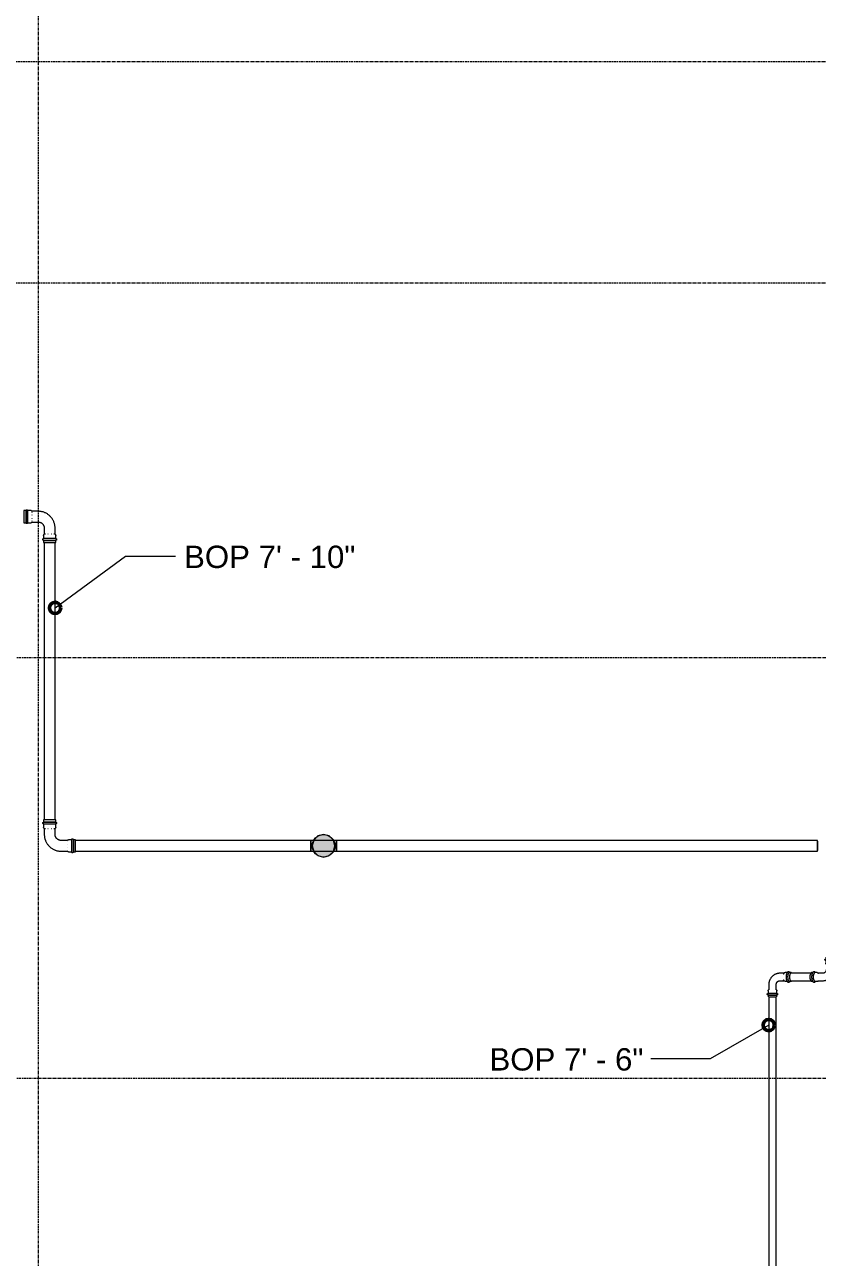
# Model space of a CAD drawing. Header units: inches. Extents: x -3679 to 241, y -496 to 1784.
# Drawn here: x -268.4 to -128.8, y 167.5 to 384.5 of the extents above; entities that cross this region are included whole.
import ezdxf

# ---------------------------------------------------------------- set-up
doc = ezdxf.new("R2010")
doc.units = ezdxf.units.IN
doc.header["$MEASUREMENT"] = 0
doc.linetypes.add('Grid Line', pattern=[0.875, 0.5, -0.125, 0.125, -0.125])
for name, color, linetype, lineweight in [('A-ANNO-NOTE', 250, 'Continuous', 9), ('G-ANNO-DIMS', 251, 'Continuous', 9), ('P-PIPE', 1, 'Continuous', 9), ('S-GRID', 8, 'Continuous', 9)]:
    doc.layers.add(name, color=color, linetype=linetype, lineweight=lineweight)
doc.styles.add('Arial', font='arial.ttf', dxfattribs={"height": 3.934132})

# ---------------------------------------------------------------- blocks, each defined once
blk = doc.blocks.new('Victaulic-VicPress316-Elbow 90-45deg Style P568_P571 - Standard-V4-SECOND LEVEL')
at = {"layer": 'P-PIPE'}
for p, q in [((-1.06, 4.55), (-1.06, 4.17)), ((1.06, 4.55), (-1.06, 4.55)), ((1.06, 4.17), (1.06, 4.55)), ((-1.06, 4.17), (1.06, 4.17)), ((-1.06, 3.85), (-1.06, 3.29)), ((-1.06, 3.85), (1.06, 3.85)), ((-0.95, 3.14), (-0.95, 2.02)), ((-0.77, 3.07), (-0.75, 3.07)), ((-0.31, 3.07), (-0.29, 3.07)), ((0.29, 3.07), (0.31, 3.07)), ((0.75, 3.07), (0.77, 3.07)), ((0.95, 2.02), (0.95, 3.12)), ((1.06, 3.29), (1.06, 3.85)), ((-4.17, 1.06), (-4.55, 1.06)), ((-4.55, 1.06), (-4.55, -1.06)), ((-4.17, -1.06), (-4.17, 1.06)), ((-3.29, 1.06), (-3.85, 1.06)), ((-3.85, -1.06), (-3.85, 1.06)), ((-2.02, 0.95), (-3.12, 0.95)), ((-3.07, 0.75), (-3.07, 0.77)), ((-3.07, 0.29), (-3.07, 0.31)), ((-4.55, -1.06), (-4.17, -1.06)), ((-3.85, -1.06), (-3.29, -1.06)), ((-3.13, -0.95), (-2.02, -0.95)), ((-3.07, -0.31), (-3.07, -0.29)), ((-3.07, -0.77), (-3.07, -0.75))]:
    blk.add_line(p, q, dxfattribs=at)
at = {"layer": 'P-PIPE', "flags": 128}
for points in [[(-1.06, 3.85), (-1.07, 3.85), (-1.07, 3.85), (-1.08, 3.85), (-1.09, 3.85), (-1.09, 3.85), (-1.1, 3.85), (-1.1, 3.85), (-1.11, 3.85), (-1.12, 3.86), (-1.12, 3.86), (-1.13, 3.86), (-1.13, 3.86), (-1.14, 3.87), (-1.15, 3.87), (-1.15, 3.87), (-1.16, 3.88), (-1.16, 3.88), (-1.17, 3.89), (-1.17, 3.89), (-1.18, 3.9), (-1.18, 3.9), (-1.19, 3.91), (-1.19, 3.91), (-1.19, 3.92), (-1.2, 3.92), (-1.2, 3.93), (-1.2, 3.93), (-1.21, 3.94), (-1.21, 3.94), (-1.21, 3.95), (-1.21, 3.96), (-1.22, 3.96), (-1.22, 3.97), (-1.22, 3.98), (-1.22, 3.98), (-1.22, 3.99), (-1.22, 4), (-1.22, 4), (-1.22, 4.01), (-1.22, 4.01), (-1.22, 4.02), (-1.22, 4.03), (-1.22, 4.03), (-1.22, 4.04), (-1.22, 4.05), (-1.22, 4.05), (-1.22, 4.06), (-1.21, 4.07), (-1.21, 4.07), (-1.21, 4.08), (-1.21, 4.08), (-1.2, 4.09), (-1.2, 4.1), (-1.2, 4.1), (-1.19, 4.11), (-1.19, 4.11), (-1.18, 4.12), (-1.18, 4.12), (-1.17, 4.13), (-1.17, 4.13), (-1.17, 4.14), (-1.16, 4.14), (-1.15, 4.14), (-1.15, 4.15), (-1.14, 4.15), (-1.14, 4.15), (-1.13, 4.16), (-1.13, 4.16), (-1.12, 4.16), (-1.11, 4.16), (-1.11, 4.17), (-1.1, 4.17), (-1.1, 4.17), (-1.09, 4.17), (-1.08, 4.17), (-1.08, 4.17), (-1.07, 4.17), (-1.06, 4.17), (-1.06, 4.17)], [(1.06, 4.17), (1.06, 4.17), (1.06, 4.17), (1.05, 4.17), (1.05, 4.17), (1.04, 4.17), (1.03, 4.17), (1.02, 4.17), (1.01, 4.17), (0.99, 4.17), (0.98, 4.17), (0.96, 4.17), (0.94, 4.17), (0.92, 4.17), (0.9, 4.17), (0.87, 4.17), (0.85, 4.17), (0.82, 4.17), (0.8, 4.17), (0.77, 4.17), (0.74, 4.17), (0.71, 4.17), (0.67, 4.17), (0.64, 4.17), (0.61, 4.17), (0.57, 4.17), (0.54, 4.17), (0.5, 4.17), (0.46, 4.17), (0.42, 4.17), (0.38, 4.17), (0.34, 4.17), (0.3, 4.17), (0.26, 4.17), (0.22, 4.17), (0.18, 4.17), (0.14, 4.17), (0.1, 4.17), (0.05, 4.17), (0.01, 4.17), (-0.03, 4.17), (-0.07, 4.17), (-0.12, 4.17), (-0.16, 4.17), (-0.2, 4.17), (-0.24, 4.17), (-0.28, 4.17), (-0.32, 4.17), (-0.36, 4.17), (-0.4, 4.17), (-0.44, 4.17), (-0.48, 4.17), (-0.52, 4.17), (-0.55, 4.17), (-0.59, 4.17), (-0.62, 4.17), (-0.66, 4.17), (-0.69, 4.17), (-0.72, 4.17), (-0.75, 4.17), (-0.78, 4.17), (-0.81, 4.17), (-0.84, 4.17), (-0.86, 4.17), (-0.88, 4.17), (-0.91, 4.17), (-0.93, 4.17), (-0.95, 4.17), (-0.97, 4.17), (-0.98, 4.17), (-1, 4.17), (-1.01, 4.17), (-1.02, 4.17), (-1.03, 4.17), (-1.04, 4.17), (-1.05, 4.17), (-1.05, 4.17), (-1.06, 4.17), (-1.06, 4.17), (-1.06, 4.17)], [(-1.06, 4.17), (-1.06, 4.17), (-1.06, 4.17), (-1.05, 4.17), (-1.05, 4.17), (-1.04, 4.17), (-1.03, 4.17), (-1.02, 4.17)], [(-1.06, 3.85), (-1.06, 3.85), (-1.06, 3.85), (-1.05, 3.85), (-1.05, 3.85), (-1.04, 3.85), (-1.03, 3.85), (-1.02, 3.85), (-1.01, 3.85), (-0.99, 3.85), (-0.98, 3.85), (-0.96, 3.85), (-0.94, 3.85), (-0.92, 3.85), (-0.9, 3.85), (-0.87, 3.85), (-0.85, 3.85), (-0.82, 3.85), (-0.8, 3.85), (-0.77, 3.85), (-0.74, 3.85), (-0.71, 3.85), (-0.67, 3.85), (-0.64, 3.85), (-0.61, 3.85), (-0.57, 3.85), (-0.54, 3.85), (-0.5, 3.85), (-0.46, 3.85), (-0.42, 3.85), (-0.38, 3.85), (-0.34, 3.85), (-0.3, 3.85), (-0.26, 3.85), (-0.22, 3.85), (-0.18, 3.85), (-0.14, 3.85), (-0.1, 3.85), (-0.05, 3.85), (-0.01, 3.85), (0.03, 3.85), (0.07, 3.85), (0.12, 3.85), (0.16, 3.85), (0.2, 3.85), (0.24, 3.85), (0.28, 3.85), (0.32, 3.85), (0.36, 3.85), (0.4, 3.85), (0.44, 3.85), (0.48, 3.85), (0.52, 3.85), (0.55, 3.85), (0.59, 3.85), (0.62, 3.85), (0.66, 3.85), (0.69, 3.85), (0.72, 3.85), (0.75, 3.85), (0.78, 3.85), (0.81, 3.85), (0.84, 3.85), (0.86, 3.85), (0.88, 3.85), (0.91, 3.85), (0.93, 3.85), (0.95, 3.85), (0.97, 3.85), (0.98, 3.85), (1, 3.85), (1.01, 3.85), (1.02, 3.85), (1.03, 3.85), (1.04, 3.85), (1.05, 3.85), (1.05, 3.85), (1.06, 3.85), (1.06, 3.85), (1.06, 3.85)], [(-1.02, 3.85), (-1.03, 3.85), (-1.04, 3.85), (-1.05, 3.85), (-1.05, 3.85), (-1.06, 3.85), (-1.06, 3.85), (-1.06, 3.85)], [(-0.95, 3.07), (-0.96, 3.08), (-0.97, 3.08), (-0.97, 3.09), (-0.98, 3.1), (-0.99, 3.11), (-1, 3.12), (-1, 3.12), (-1.01, 3.13), (-1.02, 3.14), (-1.02, 3.15), (-1.03, 3.16), (-1.03, 3.17), (-1.04, 3.18), (-1.04, 3.19), (-1.04, 3.2), (-1.05, 3.21), (-1.05, 3.22), (-1.05, 3.23), (-1.06, 3.24), (-1.06, 3.25), (-1.06, 3.27), (-1.06, 3.28), (-1.06, 3.29), (-1.06, 3.29)], [(1.06, 3.29), (1.06, 3.28), (1.06, 3.27), (1.06, 3.26), (1.06, 3.25), (1.05, 3.23), (1.05, 3.22), (1.05, 3.21), (1.05, 3.2), (1.04, 3.19), (1.04, 3.18), (1.03, 3.17), (1.03, 3.16), (1.02, 3.15), (1.02, 3.14), (1.01, 3.14), (1.01, 3.13), (1, 3.12), (0.99, 3.11), (0.98, 3.1), (0.98, 3.09), (0.97, 3.09), (0.96, 3.08), (0.95, 3.07), (0.95, 3.07)], [(1.02, 4.17), (1.03, 4.17), (1.04, 4.17), (1.05, 4.17), (1.05, 4.17), (1.06, 4.17), (1.06, 4.17), (1.06, 4.17)], [(1.06, 3.85), (1.06, 3.85), (1.06, 3.85), (1.05, 3.85), (1.05, 3.85), (1.04, 3.85), (1.03, 3.85), (1.02, 3.85)], [(1.06, 4.17), (1.07, 4.17), (1.07, 4.17), (1.08, 4.17), (1.09, 4.17), (1.09, 4.17), (1.1, 4.17), (1.1, 4.17), (1.11, 4.17), (1.12, 4.16), (1.12, 4.16), (1.13, 4.16), (1.13, 4.16), (1.14, 4.15), (1.15, 4.15), (1.15, 4.15), (1.16, 4.14), (1.16, 4.14), (1.17, 4.13), (1.17, 4.13), (1.18, 4.12), (1.18, 4.12), (1.19, 4.11), (1.19, 4.11), (1.19, 4.1), (1.2, 4.1), (1.2, 4.09), (1.2, 4.09), (1.21, 4.08), (1.21, 4.08), (1.21, 4.07), (1.21, 4.06), (1.22, 4.06), (1.22, 4.05), (1.22, 4.04), (1.22, 4.04), (1.22, 4.03), (1.22, 4.02), (1.22, 4.02), (1.22, 4.01), (1.22, 4.01), (1.22, 4), (1.22, 3.99), (1.22, 3.99), (1.22, 3.98), (1.22, 3.97), (1.22, 3.97), (1.22, 3.96), (1.21, 3.95), (1.21, 3.95), (1.21, 3.94), (1.21, 3.94), (1.2, 3.93), (1.2, 3.92), (1.2, 3.92), (1.19, 3.91), (1.19, 3.91), (1.18, 3.9), (1.18, 3.9), (1.17, 3.89), (1.17, 3.89), (1.17, 3.88), (1.16, 3.88), (1.15, 3.88), (1.15, 3.87), (1.14, 3.87), (1.14, 3.87), (1.13, 3.86), (1.13, 3.86), (1.12, 3.86), (1.11, 3.86), (1.11, 3.85), (1.1, 3.85), (1.1, 3.85), (1.09, 3.85), (1.08, 3.85), (1.08, 3.85), (1.07, 3.85), (1.06, 3.85), (1.06, 3.85)], [(-4.17, 1.06), (-4.17, 1.07), (-4.17, 1.07), (-4.17, 1.08), (-4.17, 1.09), (-4.17, 1.09), (-4.17, 1.1), (-4.17, 1.1), (-4.17, 1.11), (-4.16, 1.12), (-4.16, 1.12), (-4.16, 1.13), (-4.16, 1.13), (-4.15, 1.14), (-4.15, 1.15), (-4.15, 1.15), (-4.14, 1.16), (-4.14, 1.16), (-4.13, 1.17), (-4.13, 1.17), (-4.12, 1.18), (-4.12, 1.18), (-4.11, 1.19), (-4.11, 1.19), (-4.1, 1.19), (-4.1, 1.2), (-4.09, 1.2), (-4.09, 1.2), (-4.08, 1.21), (-4.08, 1.21), (-4.07, 1.21), (-4.06, 1.21), (-4.06, 1.22), (-4.05, 1.22), (-4.04, 1.22), (-4.04, 1.22), (-4.03, 1.22), (-4.02, 1.22), (-4.02, 1.22), (-4.01, 1.22), (-4.01, 1.22), (-4, 1.22), (-3.99, 1.22), (-3.99, 1.22), (-3.98, 1.22), (-3.97, 1.22), (-3.97, 1.22), (-3.96, 1.22), (-3.95, 1.21), (-3.95, 1.21), (-3.94, 1.21), (-3.94, 1.21), (-3.93, 1.2), (-3.92, 1.2), (-3.92, 1.2), (-3.91, 1.19), (-3.91, 1.19), (-3.9, 1.18), (-3.9, 1.18), (-3.89, 1.17), (-3.89, 1.17), (-3.88, 1.17), (-3.88, 1.16), (-3.88, 1.15), (-3.87, 1.15), (-3.87, 1.14), (-3.87, 1.14), (-3.86, 1.13), (-3.86, 1.13), (-3.86, 1.12), (-3.86, 1.11), (-3.85, 1.11), (-3.85, 1.1), (-3.85, 1.1), (-3.85, 1.09), (-3.85, 1.08), (-3.85, 1.08), (-3.85, 1.07), (-3.85, 1.06), (-3.85, 1.06)], [(-4.17, 1.06), (-4.17, 1.06), (-4.17, 1.06), (-4.17, 1.05), (-4.17, 1.05), (-4.17, 1.04), (-4.17, 1.03), (-4.17, 1.02), (-4.17, 1.01), (-4.17, 0.99), (-4.17, 0.98), (-4.17, 0.96), (-4.17, 0.94), (-4.17, 0.92), (-4.17, 0.9), (-4.17, 0.87), (-4.17, 0.85), (-4.17, 0.82), (-4.17, 0.8), (-4.17, 0.77), (-4.17, 0.74), (-4.17, 0.71), (-4.17, 0.67), (-4.17, 0.64), (-4.17, 0.61), (-4.17, 0.57), (-4.17, 0.54), (-4.17, 0.5), (-4.17, 0.46), (-4.17, 0.42), (-4.17, 0.38), (-4.17, 0.34), (-4.17, 0.3), (-4.17, 0.26), (-4.17, 0.22), (-4.17, 0.18), (-4.17, 0.14), (-4.17, 0.1), (-4.17, 0.05), (-4.17, 0.01), (-4.17, -0.03), (-4.17, -0.07), (-4.17, -0.12), (-4.17, -0.16), (-4.17, -0.2), (-4.17, -0.24), (-4.17, -0.28), (-4.17, -0.32), (-4.17, -0.36), (-4.17, -0.4), (-4.17, -0.44), (-4.17, -0.48), (-4.17, -0.52), (-4.17, -0.55), (-4.17, -0.59), (-4.17, -0.62), (-4.17, -0.66), (-4.17, -0.69), (-4.17, -0.72), (-4.17, -0.75), (-4.17, -0.78), (-4.17, -0.81), (-4.17, -0.84), (-4.17, -0.86), (-4.17, -0.88), (-4.17, -0.91), (-4.17, -0.93), (-4.17, -0.95), (-4.17, -0.97), (-4.17, -0.98), (-4.17, -1), (-4.17, -1.01), (-4.17, -1.02), (-4.17, -1.03), (-4.17, -1.04), (-4.17, -1.05), (-4.17, -1.05), (-4.17, -1.06), (-4.17, -1.06), (-4.17, -1.06)], [(-4.17, 1.02), (-4.17, 1.03), (-4.17, 1.04), (-4.17, 1.05), (-4.17, 1.05), (-4.17, 1.06), (-4.17, 1.06), (-4.17, 1.06)], [(-3.85, -1.06), (-3.85, -1.06), (-3.85, -1.06), (-3.85, -1.05), (-3.85, -1.05), (-3.85, -1.04), (-3.85, -1.03), (-3.85, -1.02), (-3.85, -1.01), (-3.85, -0.99), (-3.85, -0.98), (-3.85, -0.96), (-3.85, -0.94), (-3.85, -0.92), (-3.85, -0.9), (-3.85, -0.87), (-3.85, -0.85), (-3.85, -0.82), (-3.85, -0.8), (-3.85, -0.77), (-3.85, -0.74), (-3.85, -0.71), (-3.85, -0.67), (-3.85, -0.64), (-3.85, -0.61), (-3.85, -0.57), (-3.85, -0.54), (-3.85, -0.5), (-3.85, -0.46), (-3.85, -0.42), (-3.85, -0.38), (-3.85, -0.34), (-3.85, -0.3), (-3.85, -0.26), (-3.85, -0.22), (-3.85, -0.18), (-3.85, -0.14), (-3.85, -0.1), (-3.85, -0.05), (-3.85, -0.01), (-3.85, 0.03), (-3.85, 0.07), (-3.85, 0.12), (-3.85, 0.16), (-3.85, 0.2), (-3.85, 0.24), (-3.85, 0.28), (-3.85, 0.32), (-3.85, 0.36), (-3.85, 0.4), (-3.85, 0.44), (-3.85, 0.48), (-3.85, 0.52), (-3.85, 0.55), (-3.85, 0.59), (-3.85, 0.62), (-3.85, 0.66), (-3.85, 0.69), (-3.85, 0.72), (-3.85, 0.75), (-3.85, 0.78), (-3.85, 0.81), (-3.85, 0.84), (-3.85, 0.86), (-3.85, 0.88), (-3.85, 0.91), (-3.85, 0.93), (-3.85, 0.95), (-3.85, 0.97), (-3.85, 0.98), (-3.85, 1), (-3.85, 1.01), (-3.85, 1.02), (-3.85, 1.03), (-3.85, 1.04), (-3.85, 1.05), (-3.85, 1.05), (-3.85, 1.06), (-3.85, 1.06), (-3.85, 1.06)], [(-3.85, 1.06), (-3.85, 1.06), (-3.85, 1.06), (-3.85, 1.05), (-3.85, 1.05), (-3.85, 1.04), (-3.85, 1.03), (-3.85, 1.02)], [(-3.29, 1.06), (-3.28, 1.06), (-3.27, 1.06), (-3.26, 1.06), (-3.25, 1.06), (-3.23, 1.05), (-3.22, 1.05), (-3.21, 1.05), (-3.2, 1.05), (-3.19, 1.04), (-3.18, 1.04), (-3.17, 1.03), (-3.16, 1.03), (-3.15, 1.02), (-3.14, 1.02), (-3.14, 1.01), (-3.13, 1.01), (-3.12, 1), (-3.11, 0.99), (-3.1, 0.98), (-3.09, 0.98), (-3.09, 0.97), (-3.08, 0.96), (-3.07, 0.95), (-3.07, 0.95)], [(-0.95, 2.02), (-0.95, 1.97), (-0.95, 1.93), (-0.96, 1.89), (-0.96, 1.85), (-0.97, 1.8), (-0.98, 1.76), (-0.99, 1.72), (-1, 1.68), (-1.02, 1.64), (-1.03, 1.6), (-1.05, 1.56), (-1.07, 1.52), (-1.09, 1.49), (-1.11, 1.45), (-1.14, 1.41), (-1.16, 1.38), (-1.19, 1.35), (-1.21, 1.31), (-1.24, 1.28), (-1.27, 1.25), (-1.3, 1.22), (-1.34, 1.19), (-1.37, 1.17), (-1.4, 1.14), (-1.44, 1.12), (-1.48, 1.1), (-1.51, 1.08), (-1.55, 1.06), (-1.59, 1.04), (-1.63, 1.02), (-1.67, 1.01), (-1.71, 0.99), (-1.75, 0.98), (-1.79, 0.97), (-1.83, 0.97), (-1.88, 0.96), (-1.92, 0.95), (-1.96, 0.95), (-2, 0.95), (-2.02, 0.95)], [(-2.02, -0.95), (-1.9, -0.95), (-1.78, -0.94), (-1.66, -0.93), (-1.54, -0.91), (-1.43, -0.89), (-1.31, -0.87), (-1.2, -0.83), (-1.08, -0.8), (-0.97, -0.76), (-0.86, -0.72), (-0.75, -0.67), (-0.65, -0.61), (-0.54, -0.56), (-0.44, -0.5), (-0.34, -0.43), (-0.24, -0.36), (-0.15, -0.29), (-0.06, -0.21), (0.03, -0.13), (0.11, -0.05), (0.19, 0.04), (0.27, 0.13), (0.34, 0.22), (0.41, 0.31), (0.48, 0.41), (0.54, 0.51), (0.6, 0.62), (0.65, 0.72), (0.7, 0.83), (0.75, 0.94), (0.79, 1.05), (0.83, 1.17), (0.86, 1.28), (0.88, 1.39), (0.91, 1.51), (0.92, 1.63), (0.94, 1.75), (0.95, 1.86), (0.95, 1.98), (0.95, 2.02)], [(-4.17, -1.06), (-4.17, -1.06), (-4.17, -1.06), (-4.17, -1.05), (-4.17, -1.05), (-4.17, -1.04), (-4.17, -1.03), (-4.17, -1.02)], [(-3.85, -1.06), (-3.85, -1.07), (-3.85, -1.07), (-3.85, -1.08), (-3.85, -1.09), (-3.85, -1.09), (-3.85, -1.1), (-3.85, -1.1), (-3.85, -1.11), (-3.86, -1.12), (-3.86, -1.12), (-3.86, -1.13), (-3.86, -1.13), (-3.87, -1.14), (-3.87, -1.15), (-3.87, -1.15), (-3.88, -1.16), (-3.88, -1.16), (-3.89, -1.17), (-3.89, -1.17), (-3.9, -1.18), (-3.9, -1.18), (-3.91, -1.19), (-3.91, -1.19), (-3.92, -1.19), (-3.92, -1.2), (-3.93, -1.2), (-3.93, -1.2), (-3.94, -1.21), (-3.94, -1.21), (-3.95, -1.21), (-3.96, -1.21), (-3.96, -1.22), (-3.97, -1.22), (-3.98, -1.22), (-3.98, -1.22), (-3.99, -1.22), (-4, -1.22), (-4, -1.22), (-4.01, -1.22), (-4.01, -1.22), (-4.02, -1.22), (-4.03, -1.22), (-4.03, -1.22), (-4.04, -1.22), (-4.05, -1.22), (-4.05, -1.22), (-4.06, -1.22), (-4.07, -1.21), (-4.07, -1.21), (-4.08, -1.21), (-4.08, -1.21), (-4.09, -1.2), (-4.1, -1.2), (-4.1, -1.2), (-4.11, -1.19), (-4.11, -1.19), (-4.12, -1.18), (-4.12, -1.18), (-4.13, -1.17), (-4.13, -1.17), (-4.14, -1.17), (-4.14, -1.16), (-4.14, -1.15), (-4.15, -1.15), (-4.15, -1.14), (-4.15, -1.14), (-4.16, -1.13), (-4.16, -1.13), (-4.16, -1.12), (-4.16, -1.11), (-4.17, -1.11), (-4.17, -1.1), (-4.17, -1.1), (-4.17, -1.09), (-4.17, -1.08), (-4.17, -1.08), (-4.17, -1.07), (-4.17, -1.06), (-4.17, -1.06)], [(-3.85, -1.02), (-3.85, -1.03), (-3.85, -1.04), (-3.85, -1.05), (-3.85, -1.05), (-3.85, -1.06), (-3.85, -1.06), (-3.85, -1.06)], [(-3.07, -0.95), (-3.08, -0.96), (-3.08, -0.97), (-3.09, -0.97), (-3.1, -0.98), (-3.11, -0.99), (-3.12, -1), (-3.12, -1), (-3.13, -1.01), (-3.14, -1.02), (-3.15, -1.02), (-3.16, -1.03), (-3.17, -1.03), (-3.18, -1.04), (-3.19, -1.04), (-3.2, -1.04), (-3.21, -1.05), (-3.22, -1.05), (-3.23, -1.05), (-3.24, -1.06), (-3.25, -1.06), (-3.27, -1.06), (-3.28, -1.06), (-3.29, -1.06), (-3.29, -1.06)]]:
    blk.add_lwpolyline(points, dxfattribs=at)
blk = doc.blocks.new('Victaulic-VicPress316-Elbow 90-45deg Style P568_P571 - Standard-V35-SECOND LEVEL')
at = {"layer": 'P-PIPE'}
for p, q in [((-127.29, 220.36), (-127.29, 220.02)), ((-127.29, 219.73), (-127.29, 219.28)), ((-125.81, 220.36), (-127.23, 220.36)), ((-127.23, 220.02), (-125.81, 220.02)), ((-127.23, 219.73), (-127.23, 219.73)), ((-127.23, 219.73), (-125.81, 219.73)), ((-125.8, 220.36), (-125.81, 220.36)), ((-125.81, 220.02), (-125.8, 220.02)), ((-125.81, 219.73), (-125.8, 219.73)), ((-125.75, 220.02), (-125.75, 220.36)), ((-125.75, 219.28), (-125.75, 219.73)), ((-129.58, 217.61), (-129.8, 217.61)), ((-128.79, 217.61), (-129.21, 217.61)), ((-127.82, 217.5), (-128.69, 217.5)), ((-127.18, 219.11), (-127.18, 218.23)), ((-125.86, 218.23), (-125.86, 219.12)), ((-129.8, 216.08), (-129.57, 216.08)), ((-129.21, 216.08), (-128.79, 216.08)), ((-128.69, 216.18), (-127.82, 216.18))]:
    blk.add_line(p, q, dxfattribs=at)
at = {"layer": 'P-PIPE', "flags": 128}
for points in [[(-127.29, 219.73), (-127.29, 219.73), (-127.3, 219.73), (-127.3, 219.73), (-127.31, 219.73), (-127.32, 219.73), (-127.32, 219.74), (-127.33, 219.74), (-127.33, 219.74), (-127.34, 219.74), (-127.34, 219.74), (-127.35, 219.75), (-127.35, 219.75), (-127.36, 219.75), (-127.36, 219.75), (-127.37, 219.76), (-127.37, 219.76), (-127.38, 219.76), (-127.38, 219.77), (-127.39, 219.77), (-127.39, 219.78), (-127.4, 219.78), (-127.4, 219.78), (-127.4, 219.79), (-127.41, 219.79), (-127.41, 219.8), (-127.41, 219.8), (-127.42, 219.81), (-127.42, 219.81), (-127.42, 219.82), (-127.42, 219.82), (-127.42, 219.83), (-127.43, 219.84), (-127.43, 219.84), (-127.43, 219.85), (-127.43, 219.85), (-127.43, 219.86), (-127.43, 219.86), (-127.43, 219.87), (-127.43, 219.88), (-127.43, 219.88), (-127.43, 219.89), (-127.43, 219.89), (-127.43, 219.9), (-127.43, 219.9), (-127.43, 219.91), (-127.43, 219.92), (-127.43, 219.92), (-127.42, 219.93), (-127.42, 219.93), (-127.42, 219.94), (-127.42, 219.94), (-127.41, 219.95), (-127.41, 219.95), (-127.41, 219.96), (-127.4, 219.96), (-127.4, 219.97), (-127.4, 219.97), (-127.39, 219.98), (-127.39, 219.98), (-127.39, 219.98), (-127.38, 219.99), (-127.38, 219.99), (-127.37, 220), (-127.37, 220), (-127.36, 220), (-127.36, 220.01), (-127.35, 220.01), (-127.35, 220.01), (-127.34, 220.01), (-127.34, 220.01), (-127.33, 220.02), (-127.32, 220.02), (-127.32, 220.02), (-127.31, 220.02), (-127.31, 220.02), (-127.3, 220.02), (-127.3, 220.02), (-127.29, 220.02), (-127.29, 220.02)], [(-125.81, 220.02), (-125.82, 220.02), (-125.83, 220.02), (-125.85, 220.02), (-125.86, 220.02), (-125.88, 220.02), (-125.89, 220.02), (-125.91, 220.02), (-125.93, 220.02), (-125.95, 220.02), (-125.97, 220.02), (-125.99, 220.02), (-126.02, 220.02), (-126.04, 220.02), (-126.07, 220.02), (-126.09, 220.02), (-126.12, 220.02), (-126.14, 220.02), (-126.17, 220.02), (-126.2, 220.02), (-126.23, 220.02), (-126.25, 220.02), (-126.28, 220.02), (-126.31, 220.02), (-126.34, 220.02), (-126.37, 220.02), (-126.4, 220.02), (-126.43, 220.02), (-126.46, 220.02), (-126.49, 220.02), (-126.52, 220.02), (-126.55, 220.02), (-126.59, 220.02), (-126.62, 220.02), (-126.65, 220.02), (-126.68, 220.02), (-126.71, 220.02), (-126.74, 220.02), (-126.76, 220.02), (-126.79, 220.02), (-126.82, 220.02), (-126.85, 220.02), (-126.88, 220.02), (-126.9, 220.02), (-126.93, 220.02), (-126.96, 220.02), (-126.98, 220.02), (-127.01, 220.02), (-127.03, 220.02), (-127.05, 220.02), (-127.07, 220.02), (-127.09, 220.02), (-127.11, 220.02), (-127.13, 220.02), (-127.15, 220.02), (-127.17, 220.02), (-127.18, 220.02), (-127.2, 220.02), (-127.21, 220.02), (-127.22, 220.02), (-127.24, 220.02), (-127.25, 220.02), (-127.26, 220.02), (-127.26, 220.02), (-127.27, 220.02), (-127.28, 220.02), (-127.28, 220.02), (-127.28, 220.02), (-127.29, 220.02), (-127.29, 220.02)], [(-127.29, 220.02), (-127.29, 220.02), (-127.28, 220.02), (-127.28, 220.02), (-127.28, 220.02), (-127.27, 220.02), (-127.27, 220.02), (-127.26, 220.02), (-127.25, 220.02), (-127.24, 220.02), (-127.23, 220.02)], [(-127.23, 219.73), (-127.24, 219.73), (-127.25, 219.73), (-127.26, 219.73), (-127.27, 219.73), (-127.28, 219.73), (-127.28, 219.73), (-127.28, 219.73), (-127.29, 219.73), (-127.29, 219.73), (-127.29, 219.73)], [(-127.29, 219.73), (-127.29, 219.73), (-127.28, 219.73), (-127.28, 219.73), (-127.28, 219.73), (-127.27, 219.73), (-127.27, 219.73), (-127.26, 219.73), (-127.25, 219.73), (-127.24, 219.73), (-127.23, 219.73), (-127.21, 219.73), (-127.2, 219.73), (-127.19, 219.73), (-127.17, 219.73), (-127.15, 219.73), (-127.14, 219.73), (-127.12, 219.73), (-127.1, 219.73), (-127.08, 219.73), (-127.05, 219.73), (-127.03, 219.73), (-127.01, 219.73), (-126.98, 219.73), (-126.96, 219.73), (-126.93, 219.73), (-126.91, 219.73), (-126.88, 219.73), (-126.85, 219.73), (-126.83, 219.73), (-126.8, 219.73), (-126.77, 219.73), (-126.74, 219.73), (-126.71, 219.73), (-126.68, 219.73), (-126.65, 219.73), (-126.62, 219.73), (-126.59, 219.73), (-126.56, 219.73), (-126.53, 219.73), (-126.5, 219.73), (-126.47, 219.73), (-126.44, 219.73), (-126.41, 219.73), (-126.38, 219.73), (-126.35, 219.73), (-126.32, 219.73), (-126.29, 219.73), (-126.26, 219.73), (-126.23, 219.73), (-126.2, 219.73), (-126.17, 219.73), (-126.15, 219.73), (-126.12, 219.73), (-126.09, 219.73), (-126.07, 219.73), (-126.05, 219.73), (-126.02, 219.73), (-126, 219.73), (-125.98, 219.73), (-125.96, 219.73), (-125.94, 219.73), (-125.92, 219.73), (-125.9, 219.73), (-125.88, 219.73), (-125.86, 219.73), (-125.85, 219.73), (-125.83, 219.73), (-125.82, 219.73), (-125.81, 219.73), (-125.81, 219.73)], [(-127.18, 219.06), (-127.19, 219.07), (-127.19, 219.08), (-127.2, 219.08), (-127.21, 219.09), (-127.22, 219.1), (-127.23, 219.11), (-127.23, 219.12), (-127.24, 219.13), (-127.24, 219.13), (-127.25, 219.14), (-127.26, 219.15), (-127.26, 219.16), (-127.26, 219.17), (-127.27, 219.18), (-127.27, 219.19), (-127.28, 219.2), (-127.28, 219.21), (-127.28, 219.22), (-127.28, 219.24), (-127.28, 219.25), (-127.29, 219.26), (-127.29, 219.27), (-127.29, 219.28), (-127.29, 219.28)], [(-125.75, 219.28), (-125.75, 219.27), (-125.75, 219.26), (-125.76, 219.25), (-125.76, 219.24), (-125.76, 219.23), (-125.76, 219.22), (-125.76, 219.21), (-125.77, 219.19), (-125.77, 219.18), (-125.78, 219.17), (-125.78, 219.16), (-125.78, 219.15), (-125.79, 219.15), (-125.8, 219.14), (-125.8, 219.13), (-125.81, 219.12), (-125.81, 219.11), (-125.82, 219.1), (-125.83, 219.09), (-125.84, 219.09), (-125.84, 219.08), (-125.85, 219.07), (-125.86, 219.06), (-125.86, 219.06)], [(-125.75, 220.02), (-125.75, 220.02), (-125.76, 220.02), (-125.76, 220.02), (-125.76, 220.02), (-125.77, 220.02), (-125.78, 220.02), (-125.78, 220.02), (-125.79, 220.02), (-125.8, 220.02), (-125.81, 220.02)], [(-125.81, 219.73), (-125.8, 219.73), (-125.79, 219.73), (-125.78, 219.73), (-125.77, 219.73), (-125.77, 219.73), (-125.76, 219.73), (-125.76, 219.73), (-125.76, 219.73), (-125.75, 219.73), (-125.75, 219.73)], [(-125.8, 220.02), (-125.79, 220.02), (-125.79, 220.02), (-125.78, 220.02), (-125.77, 220.02), (-125.76, 220.02), (-125.76, 220.02), (-125.76, 220.02), (-125.75, 220.02), (-125.75, 220.02)], [(-125.75, 219.73), (-125.75, 219.73), (-125.76, 219.73), (-125.76, 219.73), (-125.76, 219.73), (-125.77, 219.73), (-125.78, 219.73), (-125.78, 219.73), (-125.79, 219.73), (-125.8, 219.73)], [(-125.75, 220.02), (-125.75, 220.02), (-125.74, 220.02), (-125.74, 220.02), (-125.73, 220.02), (-125.73, 220.02), (-125.72, 220.02), (-125.71, 220.02), (-125.71, 220.02), (-125.7, 220.01), (-125.7, 220.01), (-125.69, 220.01), (-125.69, 220.01), (-125.68, 220), (-125.68, 220), (-125.67, 220), (-125.67, 219.99), (-125.66, 219.99), (-125.66, 219.99), (-125.65, 219.98), (-125.65, 219.98), (-125.65, 219.97), (-125.64, 219.97), (-125.64, 219.97), (-125.63, 219.96), (-125.63, 219.96), (-125.63, 219.95), (-125.63, 219.95), (-125.62, 219.94), (-125.62, 219.94), (-125.62, 219.93), (-125.62, 219.92), (-125.61, 219.92), (-125.61, 219.91), (-125.61, 219.91), (-125.61, 219.9), (-125.61, 219.9), (-125.61, 219.89), (-125.61, 219.88), (-125.61, 219.88), (-125.61, 219.87), (-125.61, 219.87), (-125.61, 219.86), (-125.61, 219.86), (-125.61, 219.85), (-125.61, 219.84), (-125.61, 219.84), (-125.62, 219.83), (-125.62, 219.83), (-125.62, 219.82), (-125.62, 219.82), (-125.62, 219.81), (-125.63, 219.81), (-125.63, 219.8), (-125.63, 219.8), (-125.64, 219.79), (-125.64, 219.79), (-125.64, 219.78), (-125.65, 219.78), (-125.65, 219.77), (-125.66, 219.77), (-125.66, 219.77), (-125.66, 219.76), (-125.67, 219.76), (-125.67, 219.76), (-125.68, 219.75), (-125.68, 219.75), (-125.69, 219.75), (-125.69, 219.74), (-125.7, 219.74), (-125.71, 219.74), (-125.71, 219.74), (-125.72, 219.74), (-125.72, 219.74), (-125.73, 219.73), (-125.73, 219.73), (-125.74, 219.73), (-125.75, 219.73), (-125.75, 219.73), (-125.75, 219.73)], [(-129.35, 217.75), (-129.37, 217.75), (-129.4, 217.75), (-129.42, 217.74), (-129.45, 217.73), (-129.47, 217.72), (-129.49, 217.71), (-129.51, 217.69), (-129.53, 217.68), (-129.55, 217.66), (-129.56, 217.64), (-129.58, 217.62), (-129.59, 217.61), (-129.61, 217.59), (-129.62, 217.56), (-129.63, 217.54), (-129.64, 217.52), (-129.65, 217.5), (-129.66, 217.47), (-129.67, 217.45), (-129.68, 217.42), (-129.69, 217.4), (-129.7, 217.37), (-129.71, 217.35), (-129.72, 217.32), (-129.72, 217.29), (-129.73, 217.26), (-129.74, 217.23), (-129.74, 217.2), (-129.75, 217.17), (-129.75, 217.14), (-129.76, 217.11), (-129.76, 217.08), (-129.76, 217.05), (-129.77, 217.01), (-129.77, 216.98), (-129.77, 216.95), (-129.77, 216.92), (-129.77, 216.88), (-129.77, 216.85), (-129.77, 216.82), (-129.77, 216.78), (-129.77, 216.75), (-129.77, 216.72), (-129.77, 216.69), (-129.76, 216.66), (-129.76, 216.62), (-129.76, 216.59), (-129.75, 216.56), (-129.75, 216.53), (-129.74, 216.5), (-129.74, 216.47), (-129.73, 216.44), (-129.73, 216.41), (-129.72, 216.38), (-129.71, 216.35), (-129.71, 216.33), (-129.7, 216.3), (-129.69, 216.27), (-129.68, 216.25), (-129.67, 216.22), (-129.66, 216.2), (-129.65, 216.17), (-129.64, 216.15), (-129.63, 216.13), (-129.61, 216.11), (-129.6, 216.09), (-129.59, 216.07), (-129.57, 216.05), (-129.56, 216.03), (-129.54, 216.01), (-129.52, 216), (-129.5, 215.98), (-129.48, 215.97), (-129.46, 215.96), (-129.44, 215.95), (-129.41, 215.94), (-129.39, 215.93), (-129.36, 215.93), (-129.35, 215.93)], [(-129.1, 217.61), (-129.12, 217.63), (-129.13, 217.65), (-129.15, 217.67), (-129.17, 217.68), (-129.19, 217.7), (-129.21, 217.71), (-129.23, 217.73), (-129.25, 217.74), (-129.28, 217.74), (-129.3, 217.75), (-129.33, 217.75), (-129.35, 217.75)], [(-128.79, 217.61), (-128.75, 217.61), (-128.72, 217.6), (-128.68, 217.59), (-128.65, 217.58), (-128.62, 217.56), (-128.6, 217.55), (-128.57, 217.53), (-128.55, 217.51), (-128.53, 217.5)], [(-127.18, 218.23), (-127.18, 218.2), (-127.18, 218.17), (-127.18, 218.14), (-127.19, 218.11), (-127.19, 218.08), (-127.2, 218.05), (-127.21, 218.02), (-127.21, 217.99), (-127.22, 217.96), (-127.23, 217.93), (-127.25, 217.91), (-127.26, 217.88), (-127.27, 217.85), (-127.29, 217.83), (-127.3, 217.8), (-127.32, 217.78), (-127.33, 217.75), (-127.35, 217.73), (-127.37, 217.71), (-127.39, 217.69), (-127.41, 217.67), (-127.43, 217.65), (-127.45, 217.64), (-127.47, 217.62), (-127.49, 217.6), (-127.51, 217.59), (-127.53, 217.58), (-127.56, 217.56), (-127.58, 217.55), (-127.6, 217.54), (-127.62, 217.53), (-127.65, 217.53), (-127.67, 217.52), (-127.69, 217.51), (-127.72, 217.51), (-127.74, 217.5), (-127.76, 217.5), (-127.79, 217.5), (-127.81, 217.5), (-127.82, 217.5)], [(-127.82, 216.18), (-127.74, 216.19), (-127.66, 216.19), (-127.58, 216.2), (-127.5, 216.21), (-127.42, 216.23), (-127.34, 216.25), (-127.26, 216.27), (-127.19, 216.29), (-127.11, 216.32), (-127.04, 216.35), (-126.97, 216.39), (-126.9, 216.43), (-126.83, 216.47), (-126.76, 216.51), (-126.7, 216.56), (-126.63, 216.6), (-126.57, 216.66), (-126.51, 216.71), (-126.45, 216.76), (-126.4, 216.82), (-126.35, 216.88), (-126.3, 216.95), (-126.25, 217.01), (-126.2, 217.08), (-126.16, 217.14), (-126.12, 217.21), (-126.08, 217.29), (-126.05, 217.36), (-126.02, 217.43), (-125.99, 217.51), (-125.96, 217.58), (-125.94, 217.66), (-125.92, 217.74), (-125.9, 217.81), (-125.89, 217.89), (-125.88, 217.97), (-125.87, 218.05), (-125.87, 218.13), (-125.86, 218.21), (-125.86, 218.23)], [(-129.35, 215.93), (-129.32, 215.93), (-129.29, 215.94), (-129.27, 215.94), (-129.24, 215.95), (-129.22, 215.96), (-129.2, 215.98), (-129.18, 215.99), (-129.16, 216.01), (-129.14, 216.02), (-129.13, 216.04), (-129.11, 216.06), (-129.1, 216.08)], [(-128.79, 216.08), (-128.75, 216.08), (-128.72, 216.08), (-128.68, 216.09), (-128.65, 216.1), (-128.62, 216.12), (-128.6, 216.14), (-128.57, 216.15), (-128.55, 216.17), (-128.53, 216.19)]]:
    blk.add_lwpolyline(points, dxfattribs=at)
at = {"layer": 'P-PIPE'}
for centre, major_axis, start_param, end_param in [((-129.8, 216.84), (0, 0.767), 0, 3.141593), ((-129.48, 216.84), (0, 0.767), 0.785398, 1.178097), ((-129.21, 216.84), (0, 0.766), 0, 3.141593)]:
    blk.add_ellipse(centre, major_axis=major_axis, ratio=0.366428, start_param=start_param, end_param=end_param, dxfattribs=at)
blk = doc.blocks.new('Victaulic-VicPress316-Elbow 90-45deg Style P568_P571 - Standard-V36-SECOND LEVEL')
at = {"layer": 'P-PIPE'}
for p, q in [((-134.65, 217.5), (-135.38, 217.5)), ((-134.09, 217.61), (-134.41, 217.61)), ((-133.4, 217.61), (-133.72, 217.61)), ((-137.34, 215.45), (-137.34, 214.57)), ((-136.02, 214.56), (-136.02, 215.45)), ((-135.38, 216.18), (-134.67, 216.18)), ((-134.41, 216.08), (-134.07, 216.08)), ((-133.72, 216.08), (-133.4, 216.08)), ((-137.44, 214.4), (-137.44, 213.95)), ((-137.44, 213.66), (-137.44, 213.32)), ((-135.96, 213.95), (-137.39, 213.95)), ((-137.39, 213.66), (-137.39, 213.66)), ((-135.96, 213.66), (-137.39, 213.66)), ((-137.39, 213.32), (-135.96, 213.32)), ((-135.96, 213.95), (-135.96, 213.95)), ((-135.96, 213.66), (-135.96, 213.66)), ((-135.96, 213.32), (-135.96, 213.32)), ((-135.91, 213.95), (-135.91, 214.4)), ((-135.91, 213.32), (-135.91, 213.66))]:
    blk.add_line(p, q, dxfattribs=at)
at = {"layer": 'P-PIPE', "flags": 128}
for points in [[(-135.38, 217.5), (-135.46, 217.5), (-135.54, 217.49), (-135.62, 217.48), (-135.7, 217.47), (-135.78, 217.46), (-135.86, 217.44), (-135.93, 217.42), (-136.01, 217.39), (-136.08, 217.36), (-136.16, 217.33), (-136.23, 217.3), (-136.3, 217.26), (-136.37, 217.22), (-136.44, 217.17), (-136.5, 217.13), (-136.57, 217.08), (-136.63, 217.03), (-136.69, 216.97), (-136.74, 216.92), (-136.8, 216.86), (-136.85, 216.8), (-136.9, 216.74), (-136.95, 216.67), (-136.99, 216.61), (-137.04, 216.54), (-137.08, 216.47), (-137.11, 216.4), (-137.15, 216.33), (-137.18, 216.25), (-137.21, 216.18), (-137.23, 216.1), (-137.26, 216.02), (-137.28, 215.95), (-137.29, 215.87), (-137.31, 215.79), (-137.32, 215.71), (-137.33, 215.63), (-137.33, 215.55), (-137.33, 215.47), (-137.34, 215.45)], [(-134.41, 217.61), (-134.44, 217.61), (-134.48, 217.6), (-134.51, 217.59), (-134.55, 217.58), (-134.58, 217.56), (-134.6, 217.55), (-134.63, 217.53), (-134.65, 217.51), (-134.67, 217.49), (-134.68, 217.48), (-134.7, 217.46), (-134.71, 217.44), (-134.73, 217.42), (-134.74, 217.4)], [(-133.85, 217.75), (-133.88, 217.75), (-133.91, 217.75), (-133.93, 217.74), (-133.96, 217.73), (-133.98, 217.72), (-134, 217.71), (-134.02, 217.69), (-134.04, 217.68), (-134.06, 217.66), (-134.07, 217.64), (-134.09, 217.62), (-134.1, 217.61), (-134.11, 217.59), (-134.13, 217.56), (-134.14, 217.54), (-134.15, 217.52), (-134.16, 217.5), (-134.17, 217.47), (-134.18, 217.45), (-134.19, 217.42), (-134.2, 217.4), (-134.21, 217.37), (-134.22, 217.35), (-134.22, 217.32), (-134.23, 217.29), (-134.24, 217.26), (-134.24, 217.23), (-134.25, 217.2), (-134.25, 217.17), (-134.26, 217.14), (-134.26, 217.11), (-134.27, 217.08), (-134.27, 217.05), (-134.27, 217.01), (-134.27, 216.98), (-134.28, 216.95), (-134.28, 216.92), (-134.28, 216.88), (-134.28, 216.85), (-134.28, 216.82), (-134.28, 216.78), (-134.28, 216.75), (-134.28, 216.72), (-134.27, 216.69), (-134.27, 216.66), (-134.27, 216.62), (-134.26, 216.59), (-134.26, 216.56), (-134.26, 216.53), (-134.25, 216.5), (-134.25, 216.47), (-134.24, 216.44), (-134.23, 216.41), (-134.23, 216.38), (-134.22, 216.35), (-134.21, 216.33), (-134.2, 216.3), (-134.2, 216.27), (-134.19, 216.25), (-134.18, 216.22), (-134.17, 216.2), (-134.16, 216.17), (-134.15, 216.15), (-134.13, 216.13), (-134.12, 216.11), (-134.11, 216.09), (-134.09, 216.07), (-134.08, 216.05), (-134.06, 216.03), (-134.05, 216.01), (-134.03, 216), (-134.01, 215.98), (-133.99, 215.97), (-133.97, 215.96), (-133.95, 215.95), (-133.92, 215.94), (-133.89, 215.93), (-133.87, 215.93), (-133.85, 215.93)], [(-133.61, 217.61), (-133.63, 217.63), (-133.64, 217.65), (-133.66, 217.67), (-133.68, 217.68), (-133.69, 217.7), (-133.71, 217.71), (-133.74, 217.73), (-133.76, 217.74), (-133.79, 217.74), (-133.81, 217.75), (-133.84, 217.75), (-133.85, 217.75)], [(-136.02, 215.45), (-136.02, 215.48), (-136.02, 215.51), (-136.01, 215.54), (-136.01, 215.57), (-136.01, 215.6), (-136, 215.63), (-135.99, 215.66), (-135.98, 215.69), (-135.97, 215.72), (-135.96, 215.75), (-135.95, 215.78), (-135.94, 215.81), (-135.93, 215.83), (-135.91, 215.86), (-135.9, 215.88), (-135.88, 215.91), (-135.86, 215.93), (-135.85, 215.95), (-135.83, 215.97), (-135.81, 215.99), (-135.79, 216.01), (-135.77, 216.03), (-135.75, 216.05), (-135.73, 216.06), (-135.71, 216.08), (-135.69, 216.09), (-135.66, 216.11), (-135.64, 216.12), (-135.62, 216.13), (-135.6, 216.14), (-135.57, 216.15), (-135.55, 216.16), (-135.53, 216.16), (-135.51, 216.17), (-135.48, 216.17), (-135.46, 216.18), (-135.43, 216.18), (-135.41, 216.18), (-135.39, 216.18), (-135.38, 216.18)], [(-134.41, 216.08), (-134.44, 216.08), (-134.48, 216.08), (-134.51, 216.09), (-134.55, 216.1), (-134.58, 216.12), (-134.6, 216.14), (-134.63, 216.15), (-134.65, 216.17), (-134.67, 216.19), (-134.68, 216.21), (-134.7, 216.23), (-134.71, 216.25), (-134.73, 216.27), (-134.74, 216.28)], [(-133.85, 215.93), (-133.83, 215.93), (-133.8, 215.94), (-133.77, 215.94), (-133.75, 215.95), (-133.73, 215.96), (-133.71, 215.98), (-133.69, 215.99), (-133.67, 216.01), (-133.65, 216.02), (-133.63, 216.04), (-133.62, 216.06), (-133.61, 216.08)], [(-137.44, 213.66), (-137.45, 213.66), (-137.46, 213.66), (-137.46, 213.66), (-137.47, 213.66), (-137.47, 213.66), (-137.48, 213.66), (-137.48, 213.67), (-137.49, 213.67), (-137.5, 213.67), (-137.5, 213.67), (-137.51, 213.67), (-137.51, 213.68), (-137.52, 213.68), (-137.52, 213.68), (-137.53, 213.69), (-137.53, 213.69), (-137.54, 213.69), (-137.54, 213.7), (-137.54, 213.7), (-137.55, 213.7), (-137.55, 213.71), (-137.56, 213.71), (-137.56, 213.72), (-137.56, 213.72), (-137.57, 213.73), (-137.57, 213.73), (-137.57, 213.74), (-137.57, 213.74), (-137.58, 213.75), (-137.58, 213.75), (-137.58, 213.76), (-137.58, 213.76), (-137.58, 213.77), (-137.59, 213.78), (-137.59, 213.78), (-137.59, 213.79), (-137.59, 213.79), (-137.59, 213.8), (-137.59, 213.8), (-137.59, 213.81), (-137.59, 213.82), (-137.59, 213.82), (-137.59, 213.83), (-137.59, 213.83), (-137.59, 213.84), (-137.58, 213.84), (-137.58, 213.85), (-137.58, 213.86), (-137.58, 213.86), (-137.58, 213.87), (-137.57, 213.87), (-137.57, 213.88), (-137.57, 213.88), (-137.56, 213.89), (-137.56, 213.89), (-137.56, 213.9), (-137.55, 213.9), (-137.55, 213.9), (-137.55, 213.91), (-137.54, 213.91), (-137.54, 213.92), (-137.53, 213.92), (-137.53, 213.92), (-137.52, 213.93), (-137.52, 213.93), (-137.51, 213.93), (-137.51, 213.94), (-137.5, 213.94), (-137.5, 213.94), (-137.49, 213.94), (-137.49, 213.94), (-137.48, 213.95), (-137.48, 213.95), (-137.47, 213.95), (-137.46, 213.95), (-137.46, 213.95), (-137.45, 213.95), (-137.45, 213.95), (-137.44, 213.95)], [(-137.44, 214.4), (-137.44, 214.41), (-137.44, 214.42), (-137.44, 214.44), (-137.44, 214.45), (-137.44, 214.46), (-137.44, 214.47), (-137.43, 214.48), (-137.43, 214.49), (-137.43, 214.5), (-137.42, 214.51), (-137.42, 214.52), (-137.41, 214.53), (-137.41, 214.54), (-137.4, 214.55), (-137.4, 214.56), (-137.39, 214.57), (-137.38, 214.57), (-137.38, 214.58), (-137.37, 214.59), (-137.36, 214.6), (-137.35, 214.61), (-137.35, 214.61), (-137.34, 214.62), (-137.34, 214.62)], [(-135.96, 213.95), (-135.98, 213.95), (-135.99, 213.95), (-136, 213.95), (-136.02, 213.95), (-136.03, 213.95), (-136.05, 213.95), (-136.07, 213.95), (-136.09, 213.95), (-136.11, 213.95), (-136.13, 213.95), (-136.15, 213.95), (-136.17, 213.95), (-136.2, 213.95), (-136.22, 213.95), (-136.25, 213.95), (-136.27, 213.95), (-136.3, 213.95), (-136.33, 213.95), (-136.35, 213.95), (-136.38, 213.95), (-136.41, 213.95), (-136.44, 213.95), (-136.47, 213.95), (-136.5, 213.95), (-136.53, 213.95), (-136.56, 213.95), (-136.59, 213.95), (-136.62, 213.95), (-136.65, 213.95), (-136.68, 213.95), (-136.71, 213.95), (-136.74, 213.95), (-136.77, 213.95), (-136.8, 213.95), (-136.83, 213.95), (-136.86, 213.95), (-136.89, 213.95), (-136.92, 213.95), (-136.95, 213.95), (-136.98, 213.95), (-137.01, 213.95), (-137.03, 213.95), (-137.06, 213.95), (-137.09, 213.95), (-137.11, 213.95), (-137.14, 213.95), (-137.16, 213.95), (-137.19, 213.95), (-137.21, 213.95), (-137.23, 213.95), (-137.25, 213.95), (-137.27, 213.95), (-137.29, 213.95), (-137.31, 213.95), (-137.32, 213.95), (-137.34, 213.95), (-137.36, 213.95), (-137.37, 213.95), (-137.38, 213.95), (-137.39, 213.95), (-137.4, 213.95), (-137.41, 213.95), (-137.42, 213.95), (-137.43, 213.95), (-137.43, 213.95), (-137.44, 213.95), (-137.44, 213.95), (-137.44, 213.95), (-137.44, 213.95)], [(-137.44, 213.95), (-137.44, 213.95), (-137.44, 213.95), (-137.44, 213.95), (-137.43, 213.95), (-137.43, 213.95), (-137.42, 213.95), (-137.41, 213.95), (-137.41, 213.95), (-137.39, 213.95), (-137.39, 213.95)], [(-137.39, 213.66), (-137.4, 213.66), (-137.41, 213.66), (-137.42, 213.66), (-137.43, 213.66), (-137.43, 213.66), (-137.44, 213.66), (-137.44, 213.66), (-137.44, 213.66), (-137.44, 213.66), (-137.44, 213.66)], [(-137.44, 213.66), (-137.44, 213.66), (-137.44, 213.66), (-137.44, 213.66), (-137.43, 213.66), (-137.43, 213.66), (-137.42, 213.66), (-137.41, 213.66), (-137.41, 213.66), (-137.39, 213.66), (-137.38, 213.66), (-137.37, 213.66), (-137.36, 213.66), (-137.34, 213.66), (-137.33, 213.66), (-137.31, 213.66), (-137.29, 213.66), (-137.27, 213.66), (-137.25, 213.66), (-137.23, 213.66), (-137.21, 213.66), (-137.19, 213.66), (-137.17, 213.66), (-137.14, 213.66), (-137.12, 213.66), (-137.09, 213.66), (-137.07, 213.66), (-137.04, 213.66), (-137.01, 213.66), (-136.98, 213.66), (-136.96, 213.66), (-136.93, 213.66), (-136.9, 213.66), (-136.87, 213.66), (-136.84, 213.66), (-136.81, 213.66), (-136.78, 213.66), (-136.75, 213.66), (-136.72, 213.66), (-136.69, 213.66), (-136.66, 213.66), (-136.62, 213.66), (-136.59, 213.66), (-136.56, 213.66), (-136.53, 213.66), (-136.5, 213.66), (-136.47, 213.66), (-136.44, 213.66), (-136.42, 213.66), (-136.39, 213.66), (-136.36, 213.66), (-136.33, 213.66), (-136.3, 213.66), (-136.28, 213.66), (-136.25, 213.66), (-136.23, 213.66), (-136.2, 213.66), (-136.18, 213.66), (-136.16, 213.66), (-136.13, 213.66), (-136.11, 213.66), (-136.09, 213.66), (-136.07, 213.66), (-136.05, 213.66), (-136.04, 213.66), (-136.02, 213.66), (-136.01, 213.66), (-135.99, 213.66), (-135.98, 213.66), (-135.97, 213.66), (-135.96, 213.66)], [(-136.02, 214.62), (-136.01, 214.61), (-136, 214.61), (-136, 214.6), (-135.99, 214.59), (-135.98, 214.58), (-135.97, 214.58), (-135.97, 214.57), (-135.96, 214.56), (-135.95, 214.55), (-135.95, 214.54), (-135.94, 214.53), (-135.94, 214.52), (-135.93, 214.51), (-135.93, 214.5), (-135.93, 214.49), (-135.92, 214.48), (-135.92, 214.47), (-135.92, 214.46), (-135.91, 214.45), (-135.91, 214.44), (-135.91, 214.43), (-135.91, 214.42), (-135.91, 214.4), (-135.91, 214.4)], [(-135.96, 213.95), (-135.95, 213.95), (-135.94, 213.95), (-135.93, 213.95), (-135.93, 213.95), (-135.92, 213.95), (-135.92, 213.95), (-135.91, 213.95), (-135.91, 213.95), (-135.91, 213.95)], [(-135.91, 213.95), (-135.91, 213.95), (-135.91, 213.95), (-135.92, 213.95), (-135.92, 213.95), (-135.93, 213.95), (-135.93, 213.95), (-135.94, 213.95), (-135.95, 213.95), (-135.96, 213.95), (-135.96, 213.95)], [(-135.96, 213.66), (-135.95, 213.66), (-135.94, 213.66), (-135.94, 213.66), (-135.93, 213.66), (-135.92, 213.66), (-135.92, 213.66), (-135.91, 213.66), (-135.91, 213.66), (-135.91, 213.66), (-135.91, 213.66)], [(-135.91, 213.66), (-135.91, 213.66), (-135.91, 213.66), (-135.92, 213.66), (-135.92, 213.66), (-135.93, 213.66), (-135.93, 213.66), (-135.94, 213.66), (-135.95, 213.66), (-135.96, 213.66)], [(-135.91, 213.95), (-135.91, 213.95), (-135.9, 213.95), (-135.89, 213.95), (-135.89, 213.95), (-135.88, 213.95), (-135.88, 213.95), (-135.87, 213.95), (-135.87, 213.94), (-135.86, 213.94), (-135.85, 213.94), (-135.85, 213.94), (-135.84, 213.93), (-135.84, 213.93), (-135.83, 213.93), (-135.83, 213.93), (-135.82, 213.92), (-135.82, 213.92), (-135.82, 213.91), (-135.81, 213.91), (-135.81, 213.91), (-135.8, 213.9), (-135.8, 213.9), (-135.8, 213.89), (-135.79, 213.89), (-135.79, 213.88), (-135.79, 213.88), (-135.78, 213.87), (-135.78, 213.87), (-135.78, 213.86), (-135.78, 213.86), (-135.77, 213.85), (-135.77, 213.85), (-135.77, 213.84), (-135.77, 213.84), (-135.77, 213.83), (-135.77, 213.82), (-135.77, 213.82), (-135.77, 213.81), (-135.77, 213.81), (-135.77, 213.8), (-135.77, 213.8), (-135.77, 213.79), (-135.77, 213.78), (-135.77, 213.78), (-135.77, 213.77), (-135.77, 213.77), (-135.77, 213.76), (-135.77, 213.76), (-135.78, 213.75), (-135.78, 213.75), (-135.78, 213.74), (-135.78, 213.73), (-135.79, 213.73), (-135.79, 213.72), (-135.79, 213.72), (-135.8, 213.72), (-135.8, 213.71), (-135.8, 213.71), (-135.81, 213.7), (-135.81, 213.7), (-135.82, 213.69), (-135.82, 213.69), (-135.83, 213.69), (-135.83, 213.68), (-135.84, 213.68), (-135.84, 213.68), (-135.85, 213.68), (-135.85, 213.67), (-135.86, 213.67), (-135.86, 213.67), (-135.87, 213.67), (-135.87, 213.67), (-135.88, 213.66), (-135.88, 213.66), (-135.89, 213.66), (-135.9, 213.66), (-135.9, 213.66), (-135.91, 213.66), (-135.91, 213.66)]]:
    blk.add_lwpolyline(points, dxfattribs=at)
at = {"layer": 'P-PIPE'}
for centre, major_axis, start_param, end_param in [((-134.61, 216.84), (0, 0.658), 0.552823, 0.77435), ((-133.99, 216.84), (0, 0.767), 0.785398, 1.570796), ((-133.72, 216.84), (0, 0.767), 0, 3.141593), ((-133.4, 216.84), (0, 0.766), 0, 3.141593), ((-133.4, 216.84), (0, 0.767), 5.901861, 6.283185), ((-134.61, 216.84), (0, 0.658), 2.367243, 2.588769), ((-133.4, 216.84), (0, 0.766), 3.141593, 3.522917)]:
    blk.add_ellipse(centre, major_axis=major_axis, ratio=0.366428, start_param=start_param, end_param=end_param, dxfattribs=at)

msp = doc.modelspace()

# ---------------------------------------------------------------- hatches: boundary and pattern name
at = {"layer": 'A-ANNO-NOTE'}
msp.add_hatch(color=256, dxfattribs=at).paths.add_polyline_path([(-215.74, 237.93), (-214.74, 238.2), (-214.01, 238.93), (-213.74, 239.93), (-214.01, 240.93), (-214.74, 241.66), (-215.74, 241.93), (-216.74, 241.66), (-217.47, 240.93), (-217.74, 239.93), (-217.47, 238.93), (-216.74, 238.2)], flags=0)
h = msp.add_hatch(color=256, dxfattribs=at)
edge = h.paths.add_edge_path(flags=0)
edge.add_arc((-215.74, 239.93), 2, 0, 360)

# ---------------------------------------------------------------- linework, layer by layer
for p, q in [((-217.47, 240.93), (-217.74, 239.93)), ((-216.74, 241.66), (-217.47, 240.93)), ((-215.74, 241.93), (-216.74, 241.66)), ((-214.74, 241.66), (-215.74, 241.93)), ((-214.01, 240.93), (-214.74, 241.66)), ((-213.74, 239.93), (-214.01, 240.93)), ((-217.74, 239.93), (-217.47, 238.93)), ((-217.47, 238.93), (-216.74, 238.2)), ((-214.74, 238.2), (-214.01, 238.93)), ((-214.01, 238.93), (-213.74, 239.93)), ((-216.74, 238.2), (-215.74, 237.93)), ((-215.74, 237.93), (-214.74, 238.2))]:
    msp.add_line(p, q, dxfattribs=at)
msp.add_circle((-215.74, 239.93), 2, dxfattribs=at)
at = {"layer": 'G-ANNO-DIMS'}
for p, q in [((-263.05, 281.8), (-250.67, 290.89)), ((-250.67, 290.89), (-241.83, 290.89)), ((-137.34, 208.38), (-147.63, 202.44)), ((-147.63, 202.44), (-158.11, 202.44))]:
    msp.add_line(p, q, dxfattribs=at)
at = {"layer": 'G-ANNO-DIMS', "lineweight": 50}
for centre in [(-263.05, 281.8), (-137.34, 208.38)]:
    msp.add_circle(centre, 1, dxfattribs=at)
at = {"layer": 'P-PIPE'}
for p, q in [((-264.95, 293.31), (-264.95, 244.48)), ((-263.05, 244.48), (-263.05, 293.31)), ((-217.98, 240.88), (-259.45, 240.88)), ((-213.5, 240.88), (-217.98, 240.88)), ((-217.98, 239.93), (-217.98, 240.88)), ((-128.76, 240.88), (-213.5, 240.88)), ((-213.5, 240.88), (-213.5, 239.93)), ((-128.76, 238.98), (-128.76, 240.88)), ((-259.45, 238.98), (-217.98, 238.98)), ((-217.98, 240.75), (-217.98, 240.6)), ((-217.98, 240.6), (-217.98, 240.4)), ((-217.98, 240.4), (-217.98, 240.18)), ((-217.98, 240.18), (-217.98, 239.68)), ((-217.98, 238.98), (-217.98, 239.93)), ((-217.98, 239.68), (-217.98, 239.45)), ((-217.98, 239.45), (-217.98, 239.26)), ((-217.98, 239.26), (-217.98, 239.11)), ((-217.98, 238.98), (-213.5, 238.98)), ((-213.5, 240.6), (-213.5, 240.75)), ((-213.5, 240.4), (-213.5, 240.6)), ((-213.5, 240.18), (-213.5, 240.4)), ((-213.5, 239.68), (-213.5, 240.18)), ((-213.5, 239.93), (-213.5, 238.98)), ((-213.5, 239.45), (-213.5, 239.68)), ((-213.5, 239.26), (-213.5, 239.45)), ((-213.5, 239.11), (-213.5, 239.26)), ((-213.5, 238.98), (-128.76, 238.98)), ((-128.76, 240.75), (-128.76, 240.6)), ((-128.76, 240.6), (-128.76, 240.4)), ((-128.76, 240.4), (-128.76, 240.18)), ((-128.76, 240.18), (-128.76, 239.68)), ((-128.76, 239.68), (-128.76, 239.45)), ((-128.76, 239.45), (-128.76, 239.26)), ((-128.76, 239.26), (-128.76, 239.11)), ((-129.89, 217.5), (-133.49, 217.5)), ((-133.49, 216.18), (-129.89, 216.18)), ((-137.34, 213.32), (-137.34, 97.4)), ((-136.02, 97.4), (-136.02, 213.32))]:
    msp.add_line(p, q, dxfattribs=at)
at = {"layer": 'S-GRID', "linetype": 'Grid Line'}
for p, q in [((-266, 1771.74), (-266, -484.26)), ((-3666.39, 378), (228, 378)), ((-3666.39, 339), (226, 339)), ((228, 273), (-3666.39, 273)), ((228, 199), (-3666.39, 199))]:
    msp.add_line(p, q, dxfattribs=at)

# ---------------------------------------------------------------- block references
at = {"layer": 'P-PIPE'}
for p, rotation in [((-264, 297.86), 90), ((-264, 239.93), 270)]:
    msp.add_blockref('Victaulic-VicPress316-Elbow 90-45deg Style P568_P571 - Standard-V4-SECOND LEVEL', p, dxfattribs=dict(at, rotation=rotation))
for name in ['Victaulic-VicPress316-Elbow 90-45deg Style P568_P571 - Standard-V35-SECOND LEVEL', 'Victaulic-VicPress316-Elbow 90-45deg Style P568_P571 - Standard-V36-SECOND LEVEL']:
    msp.add_blockref(name, (0, 0), dxfattribs=at)

# ---------------------------------------------------------------- texts
at = {"layer": 'G-ANNO-DIMS', "char_height": 3.9341, "attachment_point": 1, "line_spacing_factor": 0.938532, "style": 'Arial'}
for s, insert, width in [('BOP 7\' - 10"', (-240.33, 292.76), 35.952), ('BOP 7\' - 6"', (-186.53, 204.31), 32.304)]:
    msp.add_mtext(s, dxfattribs=dict(at, insert=insert, width=width))

doc.saveas('drawing.dxf')
